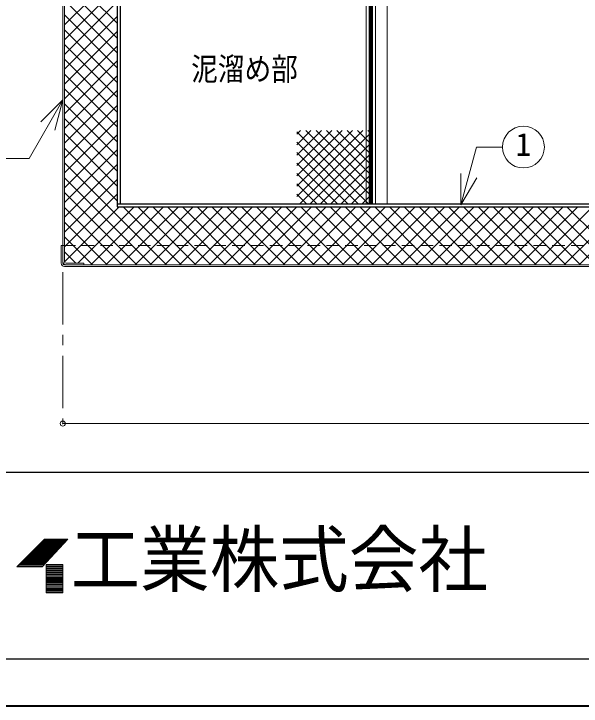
# Model space of a CAD drawing. Units: millimetres at full size, sheet at 1:10; details may follow other scales. Extents: x -2114 to 1936, y -1399 to 1411.
# Drawn here: x -1769 to -1227, y -1399 to -737 of the extents above; entities that cross this region are included whole.
import ezdxf
from ezdxf.enums import TextEntityAlignment as Align

# ---------------------------------------------------------------- set-up
doc = ezdxf.new("R2010")
doc.units = ezdxf.units.MM
doc.header["$LTSCALE"] = 10
doc.header["$PDMODE"] = 32
doc.header["$PDSIZE"] = 5
doc.linetypes.add('CHAIN1', pattern=[8, 5, -1, 1, -1])
doc.linetypes.add('DASHED1', pattern=[1.8, 1.2, -0.6])
doc.layers.add('0-0_ﾚｲﾔ1', color=4, linetype='Continuous', lineweight=9)
doc.styles.add('ＭＳ ゴシック', font='')
doc.styles.get('ＭＳ ゴシック').set_extended_font_data('MS Gothic')

msp = doc.modelspace()

# ---------------------------------------------------------------- linework, layer by layer
at = {"layer": '0-0_ﾚｲﾔ1', "color": 5, "lineweight": 25}
for p, q in [((-1428.67, -321.64), (-1428.67, -918.64)), ((-1427.17, -321.64), (-1427.17, -918.64)), ((-1670.42, -374.64), (-1670.42, -921.64)), ((-1667.42, -374.64), (-1667.42, -918.64)), ((-1670.42, -918.64), (-664.42, -918.64)), ((-1670.42, -921.64), (-664.42, -921.64))]:
    msp.add_line(p, q, dxfattribs=at)
at = {"layer": '0-0_ﾚｲﾔ1', "color": 7, "lineweight": 18}
for p, q in [((-1432.42, -918.64), (-1432.42, -368.64)), ((-1429.42, -918.64), (-1429.42, -368.64)), ((-1722.42, -975.44), (-1722.42, -374.84)), ((-1720.82, -973.84), (-1720.82, -374.84)), ((-1426.42, -382.12), (-1426.42, -918.64)), ((-1423.42, -382.12), (-1423.42, -918.64)), ((-1722.24, -819.21), (-1754.57, -875.22)), ((-1722.24, -819.21), (-1743.45, -840.43)), ((-1722.24, -819.21), (-1730, -848.19)), ((-1341.73, -919.8), (-1326.9, -864.45)), ((-1302.02, -864.45), (-1326.9, -864.45)), ((-1780.85, -875.22), (-1754.57, -875.22)), ((-1341.73, -919.8), (-1341.73, -889.8)), ((-1341.73, -919.8), (-1326.73, -893.82)), ((-1722.42, -958.64), (-1724.02, -958.64)), ((-1724.02, -975.44), (-1724.02, -958.64)), ((-1720.82, -977.04), (-614.02, -977.04)), ((-1720.82, -978.64), (-614.02, -978.64)), ((-1719.22, -975.44), (-1702.42, -975.44)), ((-1702.42, -975.44), (-1702.42, -977.04)), ((-1744.12, -1243.25), (-1721.56, -1243.25)), ((-1743.49, -1242.62), (-1720.98, -1242.62)), ((-1742.86, -1241.99), (-1720.39, -1241.99)), ((-1742.23, -1265.51), (-1717.66, -1239.05)), ((-1742.02, -1241.15), (-1719.61, -1241.15)), ((-1741.39, -1240.52), (-1719.03, -1240.52)), ((-1740.76, -1239.89), (-1718.44, -1239.89)), ((-1751.05, -1250.18), (-1728, -1250.18)), ((-1750.42, -1249.55), (-1727.41, -1249.55)), ((-1749.79, -1248.92), (-1726.83, -1248.92)), ((-1749.16, -1248.29), (-1726.24, -1248.29)), ((-1748.53, -1247.66), (-1725.66, -1247.66)), ((-1747.9, -1247.03), (-1725.01, -1247.03)), ((-1747.27, -1246.4), (-1724.49, -1246.4)), ((-1746.43, -1245.56), (-1723.71, -1245.56)), ((-1746.01, -1245.14), (-1723.32, -1245.14)), ((-1745.38, -1244.51), (-1722.73, -1244.51)), ((-1744.75, -1243.88), (-1722.15, -1243.88)), ((-1756.72, -1255.85), (-1733.26, -1255.85)), ((-1756.09, -1255.22), (-1732.68, -1255.22)), ((-1755.25, -1254.38), (-1731.9, -1254.38)), ((-1754.62, -1253.75), (-1731.31, -1253.75)), ((-1753.78, -1252.91), (-1730.53, -1252.91)), ((-1753.15, -1252.28), (-1729.95, -1252.28)), ((-1752.31, -1251.44), (-1729.17, -1251.44)), ((-1751.68, -1250.81), (-1728.58, -1250.81)), ((-1764.28, -1263.41), (-1740.28, -1263.41)), ((-1763.23, -1262.36), (-1739.31, -1262.36)), ((-1762.39, -1261.52), (-1738.53, -1261.52)), ((-1761.34, -1260.47), (-1737.55, -1260.47)), ((-1760.5, -1259.63), (-1736.77, -1259.63)), ((-1759.66, -1258.79), (-1735.99, -1258.79)), ((-1758.61, -1257.74), (-1735.02, -1257.74)), ((-1757.77, -1256.9), (-1734.24, -1256.9)), ((-1766.38, -1265.51), (-1742.23, -1265.51)), ((-1765.33, -1264.46), (-1741.26, -1264.46)), ((-1738.45, -1264.46), (-1722.49, -1264.46)), ((-1738.45, -1265.3), (-1722.49, -1265.3)), ((-1738.45, -1266.35), (-1722.49, -1266.35)), ((-1738.45, -1267.19), (-1722.49, -1267.19)), ((-1738.45, -1268.24), (-1722.49, -1268.24)), ((-1738.45, -1269.5), (-1722.49, -1269.5)), ((-1738.45, -1270.55), (-1722.49, -1270.55)), ((-1738.45, -1271.39), (-1722.49, -1271.39)), ((-1738.45, -1272.44), (-1722.49, -1272.44)), ((-1738.45, -1273.28), (-1722.49, -1273.28)), ((-1738.45, -1274.54), (-1722.49, -1274.54)), ((-1738.45, -1275.59), (-1722.49, -1275.59)), ((-1738.45, -1276.64), (-1722.49, -1276.64)), ((-1738.45, -1277.48), (-1722.49, -1277.48)), ((-1738.45, -1278.53), (-1722.49, -1278.53)), ((-1738.45, -1279.58), (-1722.49, -1279.58)), ((-1738.45, -1280.63), (-1722.49, -1280.63)), ((-1738.45, -1281.68), (-1722.49, -1281.68)), ((-1738.45, -1282.52), (-1722.49, -1282.52)), ((-1738.45, -1283.78), (-1722.49, -1283.78)), ((-1738.45, -1284.83), (-1722.49, -1284.83)), ((-1738.45, -1286.09), (-1722.49, -1286.09)), ((-1738.45, -1287.14), (-1722.49, -1287.14)), ((-1738.45, -1288.19), (-1722.49, -1288.19)), ((-1738.45, -1289.45), (-1722.49, -1289.45))]:
    msp.add_line(p, q, dxfattribs=at)
at = {"layer": '0-0_ﾚｲﾔ1'}
for p, q in [((-1412.42, -918.64), (-1412.42, -368.64)), ((-1720.82, -695.77), (-1670.42, -746.17)), ((-1720.82, -747.74), (-1670.42, -697.34)), ((-1720.82, -709.91), (-1670.42, -760.31)), ((-1720.82, -761.88), (-1670.42, -711.48)), ((-1720.82, -724.05), (-1670.42, -774.45)), ((-1720.82, -776.02), (-1670.42, -725.62)), ((-1720.82, -738.19), (-1670.42, -788.59)), ((-1720.82, -790.16), (-1670.42, -739.76)), ((-1720.82, -752.34), (-1670.42, -802.74)), ((-1720.82, -804.3), (-1670.42, -753.9)), ((-1720.82, -766.48), (-1670.42, -816.88)), ((-1720.82, -818.45), (-1670.42, -768.05)), ((-1720.82, -780.62), (-1670.42, -831.02)), ((-1720.82, -832.59), (-1670.42, -782.19)), ((-1720.82, -794.76), (-1670.42, -845.16)), ((-1720.82, -846.73), (-1670.42, -796.33)), ((-1720.82, -808.9), (-1670.42, -859.3)), ((-1720.82, -860.87), (-1670.42, -810.47)), ((-1720.82, -823.05), (-1670.42, -873.45)), ((-1720.82, -875.01), (-1670.42, -824.61)), ((-1720.82, -837.19), (-1670.42, -887.59)), ((-1720.82, -889.16), (-1670.42, -838.76)), ((-1720.82, -851.33), (-1670.42, -901.73)), ((-1720.82, -903.3), (-1670.42, -852.9)), ((-1498.67, -911.68), (-1435.63, -848.64)), ((-1498.67, -901.78), (-1445.53, -848.64)), ((-1498.67, -891.88), (-1455.43, -848.64)), ((-1498.67, -881.98), (-1465.33, -848.64)), ((-1498.67, -872.08), (-1475.23, -848.64)), ((-1498.67, -862.18), (-1485.13, -848.64)), ((-1498.67, -852.28), (-1495.03, -848.64)), ((-1498.67, -849.98), (-1430.02, -918.64)), ((-1495.73, -918.64), (-1428.67, -851.57)), ((-1490.12, -848.64), (-1428.67, -910.09)), ((-1480.22, -848.64), (-1428.67, -900.19)), ((-1470.32, -848.64), (-1428.67, -890.29)), ((-1460.42, -848.64), (-1428.67, -880.39)), ((-1450.52, -848.64), (-1428.67, -870.49)), ((-1440.62, -848.64), (-1428.67, -860.59)), ((-1430.72, -848.64), (-1428.67, -850.69)), ((-1498.67, -859.88), (-1439.92, -918.64)), ((-1720.82, -865.47), (-1670.42, -915.87)), ((-1485.83, -918.64), (-1428.67, -861.47)), ((-1720.82, -917.44), (-1670.42, -867.04)), ((-1498.67, -869.78), (-1449.82, -918.64)), ((-1475.93, -918.64), (-1428.67, -871.37)), ((-1720.82, -879.62), (-1623.4, -977.04)), ((-1498.67, -879.68), (-1459.72, -918.64)), ((-1720.82, -931.58), (-1670.42, -881.18)), ((-1466.03, -918.64), (-1428.67, -881.27)), ((-1498.67, -889.58), (-1469.62, -918.64)), ((-1456.14, -918.64), (-1428.67, -891.17)), ((-1720.82, -893.76), (-1637.54, -977.04)), ((-1720.82, -945.73), (-1670.42, -895.33)), ((-1498.67, -899.48), (-1479.52, -918.64)), ((-1446.24, -918.64), (-1428.67, -901.07)), ((-1720.82, -907.9), (-1651.69, -977.04)), ((-1720.82, -959.87), (-1670.42, -909.47)), ((-1498.67, -909.38), (-1489.42, -918.64)), ((-1436.34, -918.64), (-1428.67, -910.97)), ((-1720.82, -922.04), (-1665.83, -977.04)), ((-1720.81, -974), (-1668.45, -921.64)), ((-1708.11, -975.44), (-1654.31, -921.64)), ((-1695.56, -977.04), (-1640.16, -921.64)), ((-1681.42, -977.04), (-1626.02, -921.64)), ((-1667.28, -977.04), (-1611.88, -921.64)), ((-1664.66, -921.64), (-1609.26, -977.04)), ((-1653.14, -977.04), (-1597.74, -921.64)), ((-1650.52, -921.64), (-1595.12, -977.04)), ((-1639, -977.04), (-1583.6, -921.64)), ((-1636.37, -921.64), (-1580.97, -977.04)), ((-1624.85, -977.04), (-1569.45, -921.64)), ((-1622.23, -921.64), (-1566.83, -977.04)), ((-1610.71, -977.04), (-1555.31, -921.64)), ((-1608.09, -921.64), (-1552.69, -977.04)), ((-1596.57, -977.04), (-1541.17, -921.64)), ((-1593.95, -921.64), (-1538.55, -977.04)), ((-1582.43, -977.04), (-1527.03, -921.64)), ((-1579.81, -921.64), (-1524.41, -977.04)), ((-1568.29, -977.04), (-1512.89, -921.64)), ((-1565.66, -921.64), (-1510.26, -977.04)), ((-1554.14, -977.04), (-1498.74, -921.64)), ((-1551.52, -921.64), (-1496.12, -977.04)), ((-1540, -977.04), (-1484.6, -921.64)), ((-1537.38, -921.64), (-1481.98, -977.04)), ((-1525.86, -977.04), (-1470.46, -921.64)), ((-1523.24, -921.64), (-1467.84, -977.04)), ((-1511.72, -977.04), (-1456.32, -921.64)), ((-1509.1, -921.64), (-1453.7, -977.04)), ((-1497.57, -977.04), (-1442.17, -921.64)), ((-1494.95, -921.64), (-1439.55, -977.04)), ((-1483.43, -977.04), (-1428.03, -921.64)), ((-1480.81, -921.64), (-1425.41, -977.04)), ((-1469.29, -977.04), (-1413.89, -921.64)), ((-1466.67, -921.64), (-1411.27, -977.04)), ((-1455.15, -977.04), (-1399.75, -921.64)), ((-1452.53, -921.64), (-1397.13, -977.04)), ((-1441.01, -977.04), (-1385.61, -921.64)), ((-1438.38, -921.64), (-1382.98, -977.04)), ((-1426.86, -977.04), (-1371.46, -921.64)), ((-1424.24, -921.64), (-1368.84, -977.04)), ((-1412.72, -977.04), (-1357.32, -921.64)), ((-1410.1, -921.64), (-1354.7, -977.04)), ((-1398.58, -977.04), (-1343.18, -921.64)), ((-1395.96, -921.64), (-1340.56, -977.04)), ((-1384.44, -977.04), (-1329.04, -921.64)), ((-1381.82, -921.64), (-1326.42, -977.04)), ((-1370.3, -977.04), (-1314.9, -921.64)), ((-1367.67, -921.64), (-1312.27, -977.04)), ((-1356.15, -977.04), (-1300.75, -921.64)), ((-1353.53, -921.64), (-1298.13, -977.04)), ((-1342.01, -977.04), (-1286.61, -921.64)), ((-1339.39, -921.64), (-1283.99, -977.04)), ((-1327.87, -977.04), (-1272.47, -921.64)), ((-1325.25, -921.64), (-1269.85, -977.04)), ((-1313.73, -977.04), (-1258.33, -921.64)), ((-1311.11, -921.64), (-1255.71, -977.04)), ((-1299.58, -977.04), (-1244.18, -921.64)), ((-1296.96, -921.64), (-1241.56, -977.04)), ((-1285.44, -977.04), (-1230.04, -921.64)), ((-1282.82, -921.64), (-1227.42, -977.04)), ((-1271.3, -977.04), (-1215.9, -921.64)), ((-1268.68, -921.64), (-1213.28, -977.04)), ((-1257.16, -977.04), (-1201.76, -921.64)), ((-1254.54, -921.64), (-1199.14, -977.04)), ((-1243.02, -977.04), (-1187.62, -921.64)), ((-1240.39, -921.64), (-1184.99, -977.04)), ((-1228.87, -977.04), (-1173.47, -921.64)), ((-1720.82, -936.18), (-1679.97, -977.04)), ((-1720.82, -950.33), (-1694.11, -977.04)), ((-1720.82, -964.47), (-1709.85, -975.44)), ((-1722.42, -1128.64), (-612.42, -1128.64))]:
    msp.add_line(p, q, dxfattribs=at)
at = {"layer": '0-0_ﾚｲﾔ1', "linetype": 'DASHED1'}
msp.add_line((-612.42, -958.64), (-1722.42, -958.64), dxfattribs=at)
at = {"layer": '0-0_ﾚｲﾔ1', "linetype": 'CHAIN1'}
msp.add_line((-1722.42, -983.84), (-1722.42, -1128.64), dxfattribs=at)
at = {"layer": '0-0_ﾚｲﾔ1', "color": 6, "lineweight": 25}
for p, q in [((-2068.92, -1175.06), (1891.08, -1175.06)), ((1891.08, -1353.64), (-2068.92, -1353.64))]:
    msp.add_line(p, q, dxfattribs=at)
at = {"layer": '0-0_ﾚｲﾔ1', "color": 1, "lineweight": 40}
msp.add_line((1936.08, -1398.64), (-2113.92, -1398.64), dxfattribs=at)
at = {"layer": '0-0_ﾚｲﾔ1', "color": 7, "lineweight": 18}
msp.add_lwpolyline([(-1766.38, -1265.51), (-1739.92, -1239.05), (-1717.66, -1239.05)], dxfattribs=at)
msp.add_lwpolyline([(-1738.45, -1263.41), (-1738.45, -1290.5), (-1722.49, -1290.5), (-1722.49, -1263.41)], close=True, dxfattribs=at)
msp.add_circle((-1282.02, -864.45), 20, dxfattribs=at)
for centre, radius in [((-1720.82, -975.44), 3.2), ((-1719.22, -973.84), 3.2), ((-1720.82, -975.44), 1.6), ((-1719.22, -973.84), 1.6)]:
    msp.add_arc(centre, radius, 180, 270, dxfattribs=at)
at = {"layer": '0-0_ﾚｲﾔ1'}
msp.add_point((-1722.42, -1128.64), dxfattribs=at)

# ---------------------------------------------------------------- texts
at = {"layer": '0-0_ﾚｲﾔ1', "color": 7, "style": 'ＭＳ ゴシック'}
for s, height, width, p in [('泥溜め部', 21.99, 0.85, (-1599.67, -807.39)), ('工業株式会社', 51.32, 0.95, (-1714.99, -1299.35))]:
    msp.add_text(s, height=height, dxfattribs=dict(at, width=width)).set_placement(p, align=Align.BOTTOM_LEFT)
msp.add_text('1', height=21.99, dxfattribs=at).set_placement((-1289.52, -879.45), align=Align.BOTTOM_LEFT)

doc.saveas('drawing.dxf')
